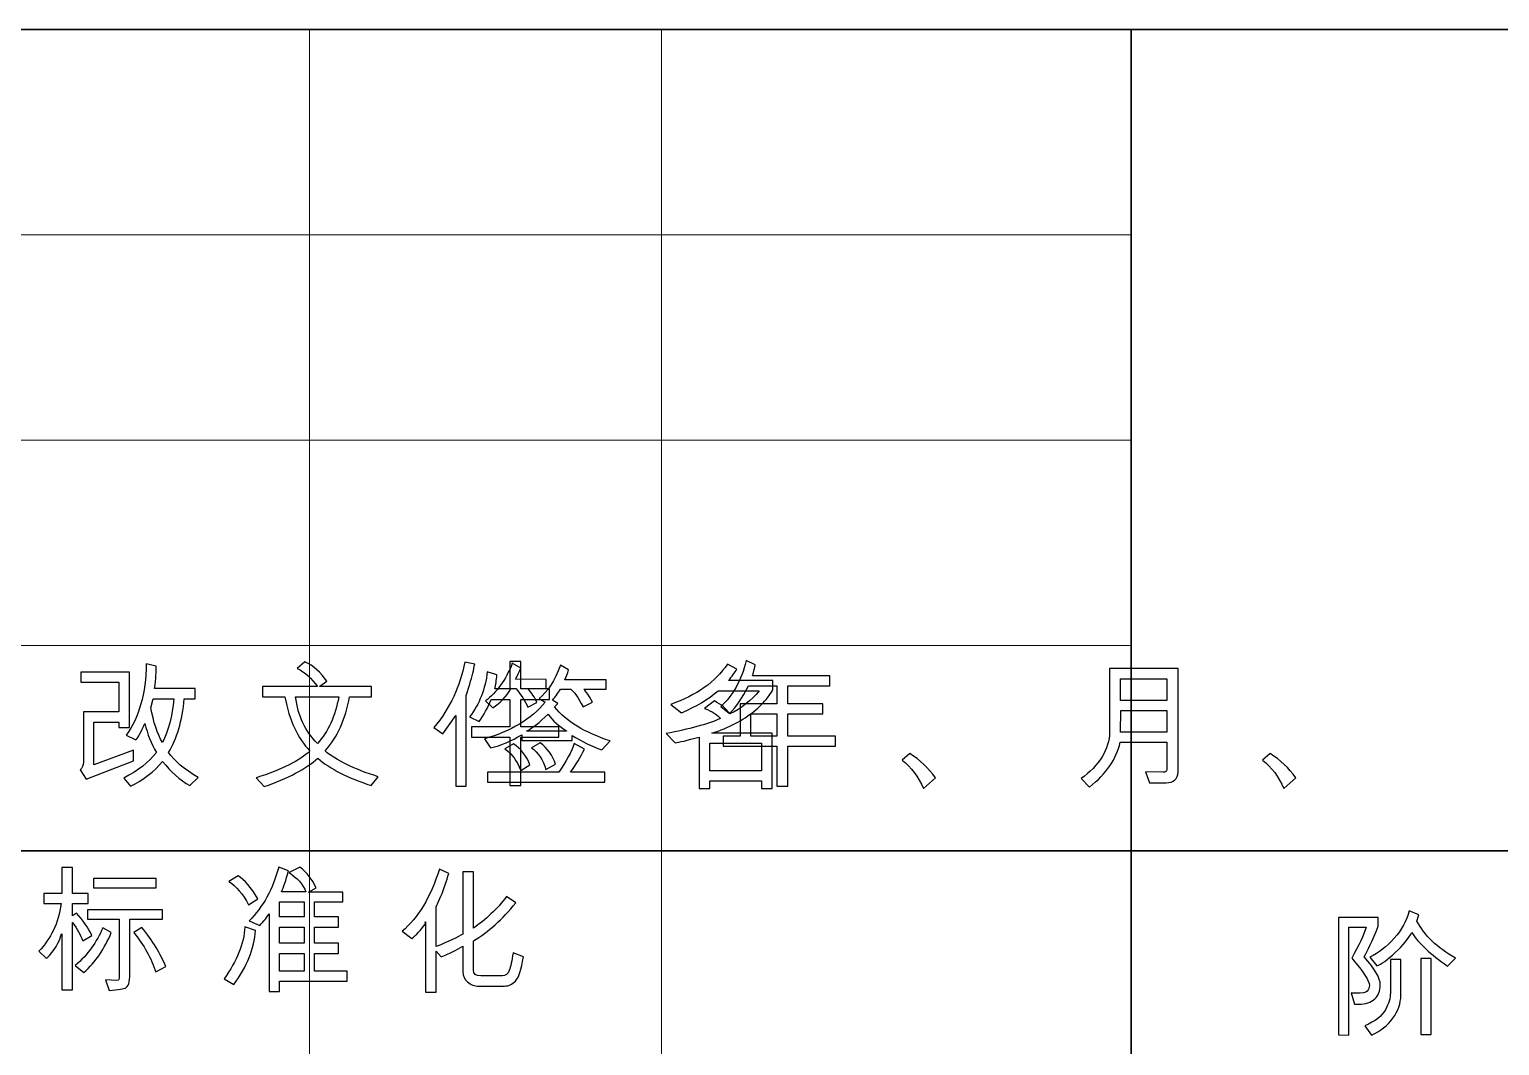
# Model space of a CAD drawing. Header units: millimetres. Extents: x -945 to 945, y -155 to 148.
# Drawn here: x -157.9 to -107.8, y -117.1 to -82.5 of the extents above; entities that cross this region are included whole.
import ezdxf

# ---------------------------------------------------------------- set-up
doc = ezdxf.new("R2010")
doc.units = ezdxf.units.MM
doc.header["$MEASUREMENT"] = 0
doc.layers.add('layer 1', color=7, linetype='Continuous')

msp = doc.modelspace()

# ---------------------------------------------------------------- linework, layer by layer
at = {"layer": 'layer 1', "lineweight": 35}
for points in [[(-20.396, -82.5), (-20.396, -82.5), (-200.396, -82.5), (-200.396, -82.5)], [(-120.396, -82.5), (-120.396, -82.5), (-120.396, -138.5), (-120.396, -138.5)], [(-70.396, -110.5), (-70.396, -110.5), (-200.396, -110.5), (-200.396, -110.5)]]:
    msp.add_open_spline(points, degree=3, dxfattribs=at)
at = {"layer": 'layer 1', "lineweight": 18}
for points in [[(-148.396, -82.5), (-148.396, -82.5), (-148.396, -138.5), (-148.396, -138.5)], [(-136.396, -82.5), (-136.396, -82.5), (-136.396, -138.5), (-136.396, -138.5)], [(-120.396, -89.5), (-120.396, -89.5), (-200.396, -89.5), (-200.396, -89.5)], [(-120.396, -96.5), (-120.396, -96.5), (-200.396, -96.5), (-200.396, -96.5)], [(-120.396, -103.5), (-120.396, -103.5), (-200.396, -103.5), (-200.396, -103.5)]]:
    msp.add_open_spline(points, degree=3, dxfattribs=at)
at = {"layer": 'layer 1', "color": 3}
for points, knots in [([(-152.1839, -108.0015), (-152.1839, -108.0015), (-152.4669, -108.279), (-152.4669, -108.279), (-152.8126, -108.0846), (-153.1238, -107.8102), (-153.399, -107.4567), (-153.6898, -107.7985), (-154.0536, -108.0783), (-154.4902, -108.2978), (-154.4902, -108.2978), (-154.7246, -108.0195), (-154.7246, -108.0195), (-154.2315, -107.7718), (-153.8599, -107.4802), (-153.6106, -107.1447), (-153.7878, -106.8476), (-153.9179, -106.5215), (-154.001, -106.1664), (-154.001, -106.1664), (-154.0104, -106.1664), (-154.0104, -106.1664), (-154.128, -106.4399), (-154.2284, -106.6257), (-154.3107, -106.7222), (-154.3107, -106.7222), (-154.6415, -106.5615), (-154.6415, -106.5615), (-154.1978, -105.9484), (-153.9689, -105.1371), (-153.9548, -104.1266), (-153.9548, -104.1266), (-153.6153, -104.205), (-153.6153, -104.205), (-153.6106, -104.3688), (-153.6295, -104.6244), (-153.6726, -104.9717), (-153.6726, -104.9717), (-152.2897, -104.9717), (-152.2897, -104.9717), (-152.2897, -104.9717), (-152.2897, -105.3166), (-152.2897, -105.3166), (-152.2897, -105.3166), (-152.6598, -105.3166), (-152.6598, -105.3166), (-152.735, -106.0746), (-152.9122, -106.6853), (-153.1928, -107.1494), (-153.0015, -107.4355), (-152.6652, -107.7193), (-152.1839, -108.0015)], [0, 0, 0, 0, 0.0588235, 0.0588235, 0.0588235, 0.1176471, 0.1176471, 0.1176471, 0.1764706, 0.1764706, 0.1764706, 0.2352941, 0.2352941, 0.2352941, 0.2941176, 0.2941176, 0.2941176, 0.3529412, 0.3529412, 0.3529412, 0.4117647, 0.4117647, 0.4117647, 0.4705882, 0.4705882, 0.4705882, 0.5294118, 0.5294118, 0.5294118, 0.5882353, 0.5882353, 0.5882353, 0.6470588, 0.6470588, 0.6470588, 0.7058824, 0.7058824, 0.7058824, 0.7647059, 0.7647059, 0.7647059, 0.8235294, 0.8235294, 0.8235294, 0.8823529, 0.8823529, 0.8823529, 0.9411765, 0.9411765, 0.9411765, 1, 1, 1, 1]), ([(-146.05, -107.9733), (-146.05, -107.9733), (-146.2938, -108.2743), (-146.2938, -108.2743), (-147.0793, -108.0235), (-147.686, -107.7122), (-148.1148, -107.3422), (-148.5099, -107.7083), (-149.119, -108.0313), (-149.9429, -108.3112), (-149.9429, -108.3112), (-150.2118, -108.0148), (-150.2118, -108.0148), (-149.3299, -107.7303), (-148.7184, -107.4245), (-148.3766, -107.0984), (-148.7945, -106.6665), (-149.0806, -106.0503), (-149.2335, -105.25), (-149.2335, -105.25), (-150.0001, -105.25), (-150.0001, -105.25), (-150.0001, -105.25), (-150.0001, -104.9027), (-150.0001, -104.9027), (-150.0001, -104.9027), (-148.1242, -104.9027), (-148.1242, -104.9027), (-148.3171, -104.6213), (-148.5475, -104.4135), (-148.8156, -104.2803), (-148.8156, -104.2803), (-148.5467, -104.0553), (-148.5467, -104.0553), (-148.2559, -104.1979), (-148.0058, -104.419), (-147.7981, -104.7193), (-147.7981, -104.7193), (-148.0388, -104.8917), (-148.0388, -104.8917), (-148.0388, -104.8917), (-148.0388, -104.9027), (-148.0388, -104.9027), (-148.0388, -104.9027), (-146.2797, -104.9027), (-146.2797, -104.9027), (-146.2797, -104.9027), (-146.2797, -105.25), (-146.2797, -105.25), (-146.2797, -105.25), (-147.0283, -105.25), (-147.0283, -105.25), (-147.1663, -106.0151), (-147.4438, -106.6304), (-147.86, -107.0937), (-147.4806, -107.4245), (-146.877, -107.7177), (-146.05, -107.9733)], [0, 0, 0, 0, 0.0526316, 0.0526316, 0.0526316, 0.1052632, 0.1052632, 0.1052632, 0.1578947, 0.1578947, 0.1578947, 0.2105263, 0.2105263, 0.2105263, 0.2631579, 0.2631579, 0.2631579, 0.3157895, 0.3157895, 0.3157895, 0.3684211, 0.3684211, 0.3684211, 0.4210526, 0.4210526, 0.4210526, 0.4736842, 0.4736842, 0.4736842, 0.5263158, 0.5263158, 0.5263158, 0.5789474, 0.5789474, 0.5789474, 0.6315789, 0.6315789, 0.6315789, 0.6842105, 0.6842105, 0.6842105, 0.7368421, 0.7368421, 0.7368421, 0.7894737, 0.7894737, 0.7894737, 0.8421053, 0.8421053, 0.8421053, 0.8947368, 0.8947368, 0.8947368, 0.9473684, 0.9473684, 0.9473684, 1, 1, 1, 1]), ([(-142.764, -104.1407), (-142.7946, -104.3195), (-142.8502, -104.5452), (-142.9318, -104.818), (-142.9318, -104.818), (-143.0556, -105.2084), (-143.0556, -105.2084), (-143.0556, -105.2084), (-143.0556, -108.3018), (-143.0556, -108.3018), (-143.0556, -108.3018), (-143.4115, -108.3018), (-143.4115, -108.3018), (-143.4115, -108.3018), (-143.4115, -105.8857), (-143.4115, -105.8857), (-143.4115, -105.8857), (-143.8458, -106.5152), (-143.8458, -106.5152), (-143.8458, -106.5152), (-144.1507, -106.2996), (-144.1507, -106.2996), (-143.6059, -105.6349), (-143.2563, -104.8917), (-143.1019, -104.0694), (-143.1019, -104.0694), (-142.764, -104.1407), (-142.764, -104.1407)], [0, 0, 0, 0, 0.1111111, 0.1111111, 0.1111111, 0.2222222, 0.2222222, 0.2222222, 0.3333333, 0.3333333, 0.3333333, 0.4444444, 0.4444444, 0.4444444, 0.5555556, 0.5555556, 0.5555556, 0.6666667, 0.6666667, 0.6666667, 0.7777778, 0.7777778, 0.7777778, 0.8888889, 0.8888889, 0.8888889, 1, 1, 1, 1]), ([(-139.8933, -106.632), (-139.8933, -106.632), (-141.193, -106.632), (-141.193, -106.632), (-141.193, -106.632), (-141.193, -108.2743), (-141.193, -108.2743), (-141.193, -108.2743), (-141.563, -108.2743), (-141.563, -108.2743), (-141.563, -108.2743), (-141.563, -106.632), (-141.563, -106.632), (-141.563, -106.632), (-142.8761, -106.632), (-142.8761, -106.632), (-142.8761, -106.632), (-142.8761, -106.2761), (-142.8761, -106.2761), (-142.8761, -106.2761), (-141.563, -106.2761), (-141.563, -106.2761), (-141.563, -106.2761), (-141.563, -105.3393), (-141.563, -105.3393), (-141.563, -105.3393), (-142.1988, -105.3393), (-142.1988, -105.3393), (-142.3226, -105.6255), (-142.4591, -105.8787), (-142.608, -106.0974), (-142.608, -106.0974), (-142.9365, -105.932), (-142.9365, -105.932), (-142.6009, -105.4922), (-142.4003, -104.9811), (-142.3344, -104.3978), (-142.3344, -104.3978), (-142.0106, -104.5013), (-142.0106, -104.5013), (-142.0201, -104.6848), (-142.0436, -104.8447), (-142.082, -104.9811), (-142.082, -104.9811), (-141.563, -104.9811), (-141.563, -104.9811), (-141.563, -104.9811), (-141.563, -104.0506), (-141.563, -104.0506), (-141.563, -104.0506), (-141.193, -104.0506), (-141.193, -104.0506), (-141.193, -104.0506), (-141.193, -104.9811), (-141.193, -104.9811), (-141.193, -104.9811), (-140.2147, -104.9811), (-140.2147, -104.9811), (-140.2147, -104.9811), (-140.2147, -105.3393), (-140.2147, -105.3393), (-140.2147, -105.3393), (-141.193, -105.3393), (-141.193, -105.3393), (-141.193, -105.3393), (-141.193, -106.2761), (-141.193, -106.2761), (-141.193, -106.2761), (-139.8933, -106.2761), (-139.8933, -106.2761), (-139.8933, -106.2761), (-139.8933, -106.632), (-139.8933, -106.632)], [0, 0, 0, 0, 0.0416667, 0.0416667, 0.0416667, 0.0833333, 0.0833333, 0.0833333, 0.125, 0.125, 0.125, 0.1666667, 0.1666667, 0.1666667, 0.2083333, 0.2083333, 0.2083333, 0.25, 0.25, 0.25, 0.2916667, 0.2916667, 0.2916667, 0.3333333, 0.3333333, 0.3333333, 0.375, 0.375, 0.375, 0.4166667, 0.4166667, 0.4166667, 0.4583333, 0.4583333, 0.4583333, 0.5, 0.5, 0.5, 0.5416667, 0.5416667, 0.5416667, 0.5833333, 0.5833333, 0.5833333, 0.625, 0.625, 0.625, 0.6666667, 0.6666667, 0.6666667, 0.7083333, 0.7083333, 0.7083333, 0.75, 0.75, 0.75, 0.7916667, 0.7916667, 0.7916667, 0.8333333, 0.8333333, 0.8333333, 0.875, 0.875, 0.875, 0.9166667, 0.9166667, 0.9166667, 0.9583333, 0.9583333, 0.9583333, 1, 1, 1, 1]), ([(-138.1432, -106.7559), (-138.1432, -106.7559), (-138.4301, -107.0616), (-138.4301, -107.0616), (-138.7883, -106.9315), (-139.127, -106.7669), (-139.4452, -106.5678), (-139.4452, -106.5678), (-139.4405, -106.7402), (-139.4405, -106.7402), (-139.4405, -106.7402), (-141.1628, -106.7402), (-141.1628, -106.7402), (-141.1628, -106.7402), (-141.1628, -106.5427), (-141.1628, -106.5427), (-141.5077, -106.7551), (-141.8621, -106.9064), (-142.2266, -106.995), (-142.2266, -106.995), (-142.4288, -106.6799), (-142.4288, -106.6799), (-141.5281, -106.429), (-140.8383, -106.0135), (-140.3593, -105.4334), (-140.3593, -105.4334), (-140.5662, -105.3064), (-140.5662, -105.3064), (-140.2762, -105.0783), (-140.0347, -104.702), (-139.8403, -104.1768), (-139.8403, -104.1768), (-139.5691, -104.3328), (-139.5691, -104.3328), (-139.6012, -104.4528), (-139.642, -104.5664), (-139.6906, -104.6754), (-139.6906, -104.6754), (-138.2788, -104.6754), (-138.2788, -104.6754), (-138.2788, -104.6754), (-138.2788, -104.9921), (-138.2788, -104.9921), (-138.2788, -104.9921), (-139.0454, -104.9921), (-139.0454, -104.9921), (-138.9702, -105.0674), (-138.8706, -105.2155), (-138.7444, -105.4381), (-138.7444, -105.4381), (-139.0705, -105.5894), (-139.0705, -105.5894), (-139.2422, -105.268), (-139.3833, -105.0689), (-139.4931, -104.9921), (-139.4931, -104.9921), (-139.8403, -104.9921), (-139.8403, -104.9921), (-139.9242, -105.1316), (-140.0151, -105.2563), (-140.1131, -105.3668), (-140.1131, -105.3668), (-139.9344, -105.4766), (-139.9344, -105.4766), (-139.9344, -105.4766), (-140.0489, -105.5941), (-140.0489, -105.5941), (-139.6451, -106.0872), (-139.0094, -106.4745), (-138.1432, -106.7559)], [0, 0, 0, 0, 0.0434783, 0.0434783, 0.0434783, 0.0869565, 0.0869565, 0.0869565, 0.1304348, 0.1304348, 0.1304348, 0.173913, 0.173913, 0.173913, 0.2173913, 0.2173913, 0.2173913, 0.2608696, 0.2608696, 0.2608696, 0.3043478, 0.3043478, 0.3043478, 0.3478261, 0.3478261, 0.3478261, 0.3913043, 0.3913043, 0.3913043, 0.4347826, 0.4347826, 0.4347826, 0.4782609, 0.4782609, 0.4782609, 0.5217391, 0.5217391, 0.5217391, 0.5652174, 0.5652174, 0.5652174, 0.6086957, 0.6086957, 0.6086957, 0.6521739, 0.6521739, 0.6521739, 0.6956522, 0.6956522, 0.6956522, 0.7391304, 0.7391304, 0.7391304, 0.7826087, 0.7826087, 0.7826087, 0.826087, 0.826087, 0.826087, 0.8695652, 0.8695652, 0.8695652, 0.9130435, 0.9130435, 0.9130435, 0.9565217, 0.9565217, 0.9565217, 1, 1, 1, 1]), ([(-140.3248, -104.967), (-140.3248, -104.967), (-140.9519, -104.9764), (-140.9519, -104.9764), (-140.8265, -105.1167), (-140.723, -105.2727), (-140.6415, -105.4421), (-140.6415, -105.4421), (-140.9566, -105.6075), (-140.9566, -105.6075), (-141.0452, -105.3872), (-141.1816, -105.1755), (-141.365, -104.9717), (-141.365, -104.9717), (-141.5305, -104.9717), (-141.5305, -104.9717), (-141.6896, -105.2469), (-141.895, -105.4656), (-142.1458, -105.6263), (-142.1458, -105.6263), (-142.4006, -105.3919), (-142.4006, -105.3919), (-142.0133, -105.1089), (-141.7076, -104.6809), (-141.4826, -104.1078), (-141.4826, -104.1078), (-141.191, -104.2709), (-141.191, -104.2709), (-141.249, -104.412), (-141.3086, -104.539), (-141.3698, -104.6527), (-141.3698, -104.6527), (-140.3248, -104.6613), (-140.3248, -104.6613), (-140.3248, -104.6613), (-140.3248, -104.967), (-140.3248, -104.967)], [0, 0, 0, 0, 0.0833333, 0.0833333, 0.0833333, 0.1666667, 0.1666667, 0.1666667, 0.25, 0.25, 0.25, 0.3333333, 0.3333333, 0.3333333, 0.4166667, 0.4166667, 0.4166667, 0.5, 0.5, 0.5, 0.5833333, 0.5833333, 0.5833333, 0.6666667, 0.6666667, 0.6666667, 0.75, 0.75, 0.75, 0.8333333, 0.8333333, 0.8333333, 0.9166667, 0.9166667, 0.9166667, 1, 1, 1, 1]), ([(-132.6034, -105.0062), (-132.6034, -105.0321), (-132.6646, -105.1246), (-132.7861, -105.2829), (-132.9084, -105.4413), (-133.0628, -105.5965), (-133.2501, -105.7478), (-133.4375, -105.8991), (-133.6507, -106.0378), (-133.8898, -106.1633), (-134.1289, -106.2887), (-134.3931, -106.3984), (-134.6824, -106.4917), (-134.6824, -106.4917), (-132.6309, -106.4917), (-132.6309, -106.4917), (-132.6309, -106.4917), (-132.6309, -108.3818), (-132.6309, -108.3818), (-132.6309, -108.3818), (-132.9899, -108.3818), (-132.9899, -108.3818), (-132.9899, -108.3818), (-132.9899, -108.1199), (-132.9899, -108.1199), (-132.9899, -108.1199), (-134.7537, -108.1199), (-134.7537, -108.1199), (-134.7537, -108.1199), (-134.7537, -108.3818), (-134.7537, -108.3818), (-134.7537, -108.3818), (-135.1119, -108.3818), (-135.1119, -108.3818), (-135.1119, -108.3818), (-135.1119, -106.6226), (-135.1119, -106.6226), (-135.5282, -106.7363), (-135.8018, -106.8022), (-135.9335, -106.8202), (-135.9335, -106.8202), (-136.2392, -106.5011), (-136.2392, -106.5011), (-135.4631, -106.3569), (-134.847, -106.1884), (-134.3907, -105.9932), (-134.4934, -105.8591), (-134.6722, -105.7439), (-134.9277, -105.649), (-134.9277, -105.649), (-134.5946, -105.3919), (-134.5946, -105.3919), (-134.3625, -105.5158), (-134.1877, -105.6631), (-134.0709, -105.8325), (-133.675, -105.6459), (-133.3395, -105.3825), (-133.0651, -105.043), (-133.0651, -105.043), (-134.466, -105.043), (-134.466, -105.043), (-134.8109, -105.3409), (-135.2264, -105.591), (-135.7132, -105.7917), (-135.7132, -105.7917), (-136.0856, -105.5087), (-136.0856, -105.5087), (-135.2037, -105.203), (-134.5585, -104.7452), (-134.1516, -104.1353), (-134.1516, -104.1353), (-133.8279, -104.3054), (-133.8279, -104.3054), (-133.8953, -104.4222), (-133.9925, -104.5539), (-134.1195, -104.7005), (-134.1195, -104.7005), (-132.6034, -104.7005), (-132.6034, -104.7005), (-132.6034, -104.7005), (-132.6034, -105.0062), (-132.6034, -105.0062)], [0, 0, 0, 0, 0.037037, 0.037037, 0.037037, 0.0740741, 0.0740741, 0.0740741, 0.1111111, 0.1111111, 0.1111111, 0.1481481, 0.1481481, 0.1481481, 0.1851852, 0.1851852, 0.1851852, 0.2222222, 0.2222222, 0.2222222, 0.2592593, 0.2592593, 0.2592593, 0.2962963, 0.2962963, 0.2962963, 0.3333333, 0.3333333, 0.3333333, 0.3703704, 0.3703704, 0.3703704, 0.4074074, 0.4074074, 0.4074074, 0.4444444, 0.4444444, 0.4444444, 0.4814815, 0.4814815, 0.4814815, 0.5185185, 0.5185185, 0.5185185, 0.5555556, 0.5555556, 0.5555556, 0.5925926, 0.5925926, 0.5925926, 0.6296296, 0.6296296, 0.6296296, 0.6666667, 0.6666667, 0.6666667, 0.7037037, 0.7037037, 0.7037037, 0.7407407, 0.7407407, 0.7407407, 0.7777778, 0.7777778, 0.7777778, 0.8148148, 0.8148148, 0.8148148, 0.8518519, 0.8518519, 0.8518519, 0.8888889, 0.8888889, 0.8888889, 0.9259259, 0.9259259, 0.9259259, 0.962963, 0.962963, 0.962963, 1, 1, 1, 1]), ([(-130.4723, -106.9377), (-130.4723, -106.9377), (-132.0958, -106.9377), (-132.0958, -106.9377), (-132.0958, -106.9377), (-132.0958, -108.2924), (-132.0958, -108.2924), (-132.0958, -108.2924), (-132.4658, -108.2924), (-132.4658, -108.2924), (-132.4658, -108.2924), (-132.4658, -106.9377), (-132.4658, -106.9377), (-132.4658, -106.9377), (-134.3009, -106.9377), (-134.3009, -106.9377), (-134.3009, -106.9377), (-134.3009, -106.5952), (-134.3009, -106.5952), (-134.3009, -106.5952), (-133.713, -106.5952), (-133.713, -106.5952), (-133.713, -106.5952), (-133.713, -105.4859), (-133.713, -105.4859), (-133.713, -105.4859), (-132.4658, -105.4859), (-132.4658, -105.4859), (-132.4658, -105.4859), (-132.4658, -104.8729), (-132.4658, -104.8729), (-132.4658, -104.8729), (-133.4347, -104.8729), (-133.4347, -104.8729), (-133.637, -105.2923), (-133.8541, -105.6074), (-134.0846, -105.8191), (-134.0846, -105.8191), (-134.3809, -105.58), (-134.3809, -105.58), (-133.974, -105.2186), (-133.684, -104.6981), (-133.5108, -104.0184), (-133.5108, -104.0184), (-133.2097, -104.1635), (-133.2097, -104.1635), (-133.2207, -104.2552), (-133.2505, -104.3775), (-133.2991, -104.5303), (-133.2991, -104.5303), (-130.6651, -104.5303), (-130.6651, -104.5303), (-130.6651, -104.5303), (-130.6651, -104.8729), (-130.6651, -104.8729), (-130.6651, -104.8729), (-132.0958, -104.8729), (-132.0958, -104.8729), (-132.0958, -104.8729), (-132.0958, -105.4859), (-132.0958, -105.4859), (-132.0958, -105.4859), (-130.8948, -105.4859), (-130.8948, -105.4859), (-130.8948, -105.4859), (-130.8948, -105.8285), (-130.8948, -105.8285), (-130.8948, -105.8285), (-132.0958, -105.8285), (-132.0958, -105.8285), (-132.0958, -105.8285), (-132.0958, -106.5952), (-132.0958, -106.5952), (-132.0958, -106.5952), (-130.4723, -106.5952), (-130.4723, -106.5952), (-130.4723, -106.5952), (-130.4723, -106.9377), (-130.4723, -106.9377)], [0, 0, 0, 0, 0.0384615, 0.0384615, 0.0384615, 0.0769231, 0.0769231, 0.0769231, 0.1153846, 0.1153846, 0.1153846, 0.1538462, 0.1538462, 0.1538462, 0.1923077, 0.1923077, 0.1923077, 0.2307692, 0.2307692, 0.2307692, 0.2692308, 0.2692308, 0.2692308, 0.3076923, 0.3076923, 0.3076923, 0.3461538, 0.3461538, 0.3461538, 0.3846154, 0.3846154, 0.3846154, 0.4230769, 0.4230769, 0.4230769, 0.4615385, 0.4615385, 0.4615385, 0.5, 0.5, 0.5, 0.5384615, 0.5384615, 0.5384615, 0.5769231, 0.5769231, 0.5769231, 0.6153846, 0.6153846, 0.6153846, 0.6538462, 0.6538462, 0.6538462, 0.6923077, 0.6923077, 0.6923077, 0.7307692, 0.7307692, 0.7307692, 0.7692308, 0.7692308, 0.7692308, 0.8076923, 0.8076923, 0.8076923, 0.8461538, 0.8461538, 0.8461538, 0.8846154, 0.8846154, 0.8846154, 0.9230769, 0.9230769, 0.9230769, 0.9615385, 0.9615385, 0.9615385, 1, 1, 1, 1]), ([(-154.3914, -107.4363), (-154.3914, -107.4363), (-156.0039, -108.0634), (-156.0039, -108.0634), (-156.0039, -108.0634), (-156.2078, -107.7436), (-156.2078, -107.7436), (-156.1349, -107.6793), (-156.098, -107.5915), (-156.098, -107.4802), (-156.098, -107.4802), (-156.098, -105.7666), (-156.098, -105.7666), (-156.098, -105.7666), (-154.8853, -105.7666), (-154.8853, -105.7666), (-154.8853, -105.7666), (-154.8853, -104.7561), (-154.8853, -104.7561), (-154.8853, -104.7561), (-156.1874, -104.7561), (-156.1874, -104.7561), (-156.1874, -104.7561), (-156.1874, -104.4135), (-156.1874, -104.4135), (-156.1874, -104.4135), (-154.527, -104.4135), (-154.527, -104.4135), (-154.527, -104.4135), (-154.527, -106.2996), (-154.527, -106.2996), (-154.527, -106.2996), (-154.89, -106.2996), (-154.89, -106.2996), (-154.89, -106.2996), (-154.8947, -106.1107), (-154.8947, -106.1107), (-154.8947, -106.1107), (-155.7421, -106.1107), (-155.7421, -106.1107), (-155.7421, -106.1107), (-155.7421, -107.5649), (-155.7421, -107.5649), (-155.7421, -107.5649), (-154.3914, -107.071), (-154.3914, -107.071), (-154.3914, -107.071), (-154.3914, -107.4363), (-154.3914, -107.4363)], [0, 0, 0, 0, 0.0625, 0.0625, 0.0625, 0.125, 0.125, 0.125, 0.1875, 0.1875, 0.1875, 0.25, 0.25, 0.25, 0.3125, 0.3125, 0.3125, 0.375, 0.375, 0.375, 0.4375, 0.4375, 0.4375, 0.5, 0.5, 0.5, 0.5625, 0.5625, 0.5625, 0.625, 0.625, 0.625, 0.6875, 0.6875, 0.6875, 0.75, 0.75, 0.75, 0.8125, 0.8125, 0.8125, 0.875, 0.875, 0.875, 0.9375, 0.9375, 0.9375, 1, 1, 1, 1]), ([(-118.7963, -107.822), (-118.7963, -107.9318), (-118.8323, -108.0196), (-118.9044, -108.0838), (-118.9766, -108.1481), (-119.0738, -108.1803), (-119.1961, -108.1803), (-119.1961, -108.1803), (-119.766, -108.1803), (-119.766, -108.1803), (-119.766, -108.1803), (-119.9079, -107.8032), (-119.9079, -107.8032), (-119.9079, -107.8032), (-119.2995, -107.822), (-119.2995, -107.822), (-119.2211, -107.8259), (-119.1827, -107.793), (-119.1827, -107.7232), (-119.1827, -107.7232), (-119.1827, -106.8021), (-119.1827, -106.8021), (-119.1827, -106.8021), (-120.767, -106.8021), (-120.767, -106.8021), (-120.8862, -107.3564), (-121.235, -107.8659), (-121.812, -108.3315), (-121.812, -108.3315), (-122.0989, -108.0399), (-122.0989, -108.0399), (-121.7947, -107.8212), (-121.5564, -107.5735), (-121.3863, -107.2968), (-121.2154, -107.0208), (-121.13, -106.7433), (-121.13, -106.4643), (-121.13, -106.4643), (-121.13, -104.2897), (-121.13, -104.2897), (-121.13, -104.2897), (-118.7963, -104.2897), (-118.7963, -104.2897), (-118.7963, -104.2897), (-118.7963, -107.822), (-118.7963, -107.822)], [0, 0, 0, 0, 0.0666667, 0.0666667, 0.0666667, 0.1333333, 0.1333333, 0.1333333, 0.2, 0.2, 0.2, 0.2666667, 0.2666667, 0.2666667, 0.3333333, 0.3333333, 0.3333333, 0.4, 0.4, 0.4, 0.4666667, 0.4666667, 0.4666667, 0.5333333, 0.5333333, 0.5333333, 0.6, 0.6, 0.6, 0.6666667, 0.6666667, 0.6666667, 0.7333333, 0.7333333, 0.7333333, 0.8, 0.8, 0.8, 0.8666667, 0.8666667, 0.8666667, 0.9333333, 0.9333333, 0.9333333, 1, 1, 1, 1]), ([(-119.1827, -105.3715), (-119.1827, -105.3715), (-119.1827, -104.6338), (-119.1827, -104.6338), (-119.1827, -104.6338), (-120.7576, -104.6338), (-120.7576, -104.6338), (-120.7576, -104.6338), (-120.7576, -105.3715), (-120.7576, -105.3715), (-120.7576, -105.3715), (-119.1827, -105.3715), (-119.1827, -105.3715)], [0, 0, 0, 0, 0.25, 0.25, 0.25, 0.5, 0.5, 0.5, 0.75, 0.75, 0.75, 1, 1, 1, 1]), ([(-153.0133, -105.3166), (-153.0133, -105.3166), (-153.7227, -105.3166), (-153.7227, -105.3166), (-153.7227, -105.3166), (-153.7988, -105.6215), (-153.7988, -105.6215), (-153.7102, -106.1115), (-153.5801, -106.5066), (-153.4084, -106.8068), (-153.2061, -106.4164), (-153.0744, -105.9194), (-153.0133, -105.3166)], [0, 0, 0, 0, 0.25, 0.25, 0.25, 0.5, 0.5, 0.5, 0.75, 0.75, 0.75, 1, 1, 1, 1]), ([(-147.3936, -105.25), (-147.3936, -105.25), (-148.8658, -105.25), (-148.8658, -105.25), (-148.7851, -105.899), (-148.5373, -106.429), (-148.1242, -106.839), (-147.7613, -106.4439), (-147.5175, -105.9139), (-147.3936, -105.25)], [0, 0, 0, 0, 0.3333333, 0.3333333, 0.3333333, 0.6666667, 0.6666667, 0.6666667, 1, 1, 1, 1]), ([(-139.6334, -106.4251), (-139.6334, -106.4251), (-139.6334, -106.4118), (-139.6334, -106.4118), (-139.8968, -106.2526), (-140.1061, -106.0637), (-140.2605, -105.8466), (-140.556, -106.1296), (-140.7975, -106.3185), (-140.9841, -106.4118), (-140.9841, -106.4118), (-140.9841, -106.4251), (-140.9841, -106.4251), (-140.9841, -106.4251), (-139.6334, -106.4251), (-139.6334, -106.4251)], [0, 0, 0, 0, 0.2, 0.2, 0.2, 0.4, 0.4, 0.4, 0.6, 0.6, 0.6, 0.8, 0.8, 0.8, 1, 1, 1, 1]), ([(-132.4658, -106.5952), (-132.4658, -106.5952), (-132.4658, -105.8285), (-132.4658, -105.8285), (-132.4658, -105.8285), (-133.3548, -105.8285), (-133.3548, -105.8285), (-133.3548, -105.8285), (-133.3548, -106.5952), (-133.3548, -106.5952), (-133.3548, -106.5952), (-132.4658, -106.5952), (-132.4658, -106.5952)], [0, 0, 0, 0, 0.25, 0.25, 0.25, 0.5, 0.5, 0.5, 0.75, 0.75, 0.75, 1, 1, 1, 1]), ([(-119.1827, -106.4596), (-119.1827, -106.4596), (-119.1827, -105.7156), (-119.1827, -105.7156), (-119.1827, -105.7156), (-120.749, -105.7156), (-120.749, -105.7156), (-120.749, -105.7156), (-120.7576, -106.4596), (-120.7576, -106.4596), (-120.7576, -106.4596), (-119.1827, -106.4596), (-119.1827, -106.4596)], [0, 0, 0, 0, 0.25, 0.25, 0.25, 0.5, 0.5, 0.5, 0.75, 0.75, 0.75, 1, 1, 1, 1]), ([(-138.3313, -108.1615), (-138.3313, -108.1615), (-142.33, -108.1615), (-142.33, -108.1615), (-142.33, -108.1615), (-142.33, -107.8236), (-142.33, -107.8236), (-142.33, -107.8236), (-139.9023, -107.8236), (-139.9023, -107.8236), (-139.6436, -107.4536), (-139.4664, -107.1251), (-139.3715, -106.839), (-139.3715, -106.839), (-139.0227, -107.0318), (-139.0227, -107.0318), (-139.1544, -107.3023), (-139.3143, -107.5665), (-139.5025, -107.8236), (-139.5025, -107.8236), (-138.3313, -107.8236), (-138.3313, -107.8236), (-138.3313, -107.8236), (-138.3313, -108.1615), (-138.3313, -108.1615)], [0, 0, 0, 0, 0.125, 0.125, 0.125, 0.25, 0.25, 0.25, 0.375, 0.375, 0.375, 0.5, 0.5, 0.5, 0.625, 0.625, 0.625, 0.75, 0.75, 0.75, 0.875, 0.875, 0.875, 1, 1, 1, 1]), ([(-140.8806, -107.5641), (-140.8806, -107.5641), (-141.1949, -107.7617), (-141.1949, -107.7617), (-141.318, -107.434), (-141.4983, -107.1894), (-141.7374, -107.0271), (-141.7374, -107.0271), (-141.4411, -106.8594), (-141.4411, -106.8594), (-141.2004, -107.006), (-141.0139, -107.2412), (-140.8806, -107.5641)], [0, 0, 0, 0, 0.25, 0.25, 0.25, 0.5, 0.5, 0.5, 0.75, 0.75, 0.75, 1, 1, 1, 1]), ([(-140.0057, -107.5508), (-140.0057, -107.5508), (-140.3389, -107.7342), (-140.3389, -107.7342), (-140.4369, -107.3948), (-140.5999, -107.1447), (-140.8281, -106.9856), (-140.8281, -106.9856), (-140.5357, -106.8202), (-140.5357, -106.8202), (-140.2832, -107.0068), (-140.1069, -107.2506), (-140.0057, -107.5508)], [0, 0, 0, 0, 0.25, 0.25, 0.25, 0.5, 0.5, 0.5, 0.75, 0.75, 0.75, 1, 1, 1, 1]), ([(-132.9899, -107.7758), (-132.9899, -107.7758), (-132.9899, -106.8343), (-132.9899, -106.8343), (-132.9899, -106.8343), (-134.7537, -106.8343), (-134.7537, -106.8343), (-134.7537, -106.8343), (-134.7537, -107.7758), (-134.7537, -107.7758), (-134.7537, -107.7758), (-132.9899, -107.7758), (-132.9899, -107.7758)], [0, 0, 0, 0, 0.25, 0.25, 0.25, 0.5, 0.5, 0.5, 0.75, 0.75, 0.75, 1, 1, 1, 1]), ([(-127.064, -108.0148), (-127.064, -108.0148), (-127.4732, -108.3778), (-127.4732, -108.3778), (-127.6449, -107.9702), (-127.8871, -107.6488), (-128.2015, -107.4128), (-128.2015, -107.4128), (-127.9397, -107.1878), (-127.9397, -107.1878), (-127.5916, -107.4003), (-127.3, -107.6762), (-127.064, -108.0148)], [0, 0, 0, 0, 0.25, 0.25, 0.25, 0.5, 0.5, 0.5, 0.75, 0.75, 0.75, 1, 1, 1, 1]), ([(-114.782, -108.0148), (-114.782, -108.0148), (-115.1912, -108.3778), (-115.1912, -108.3778), (-115.3629, -107.9702), (-115.6051, -107.6488), (-115.9195, -107.4128), (-115.9195, -107.4128), (-115.6577, -107.1878), (-115.6577, -107.1878), (-115.3096, -107.4003), (-115.018, -107.6762), (-114.782, -108.0148)], [0, 0, 0, 0, 0.25, 0.25, 0.25, 0.5, 0.5, 0.5, 0.75, 0.75, 0.75, 1, 1, 1, 1]), ([(-155.8061, -113.3914), (-155.8061, -113.3914), (-156.1165, -113.5654), (-156.1165, -113.5654), (-156.1988, -113.3694), (-156.3148, -113.1641), (-156.463, -112.9477), (-156.463, -112.9477), (-156.4724, -112.9477), (-156.4724, -112.9477), (-156.4724, -112.9477), (-156.4724, -115.2446), (-156.4724, -115.2446), (-156.4724, -115.2446), (-156.8306, -115.2446), (-156.8306, -115.2446), (-156.8306, -115.2446), (-156.8306, -113.3295), (-156.8306, -113.3295), (-156.8306, -113.3295), (-156.84, -113.3295), (-156.84, -113.3295), (-156.9224, -113.6203), (-157.0933, -113.9009), (-157.3519, -114.1722), (-157.3519, -114.1722), (-157.6161, -113.9174), (-157.6161, -113.9174), (-157.2085, -113.5051), (-156.9545, -112.9665), (-156.8534, -112.3002), (-156.8534, -112.3002), (-157.4413, -112.3002), (-157.4413, -112.3002), (-157.4413, -112.3002), (-157.4413, -111.956), (-157.4413, -111.956), (-157.4413, -111.956), (-156.8306, -111.956), (-156.8306, -111.956), (-156.8306, -111.956), (-156.8306, -111.0671), (-156.8306, -111.0671), (-156.8306, -111.0671), (-156.4724, -111.0671), (-156.4724, -111.0671), (-156.4724, -111.0671), (-156.4724, -111.956), (-156.4724, -111.956), (-156.4724, -111.956), (-155.937, -111.956), (-155.937, -111.956), (-155.937, -111.956), (-155.937, -112.3002), (-155.937, -112.3002), (-155.937, -112.3002), (-156.4724, -112.3002), (-156.4724, -112.3002), (-156.4724, -112.3002), (-156.4724, -112.7141), (-156.4724, -112.7141), (-156.4724, -112.7141), (-156.3368, -112.6286), (-156.3368, -112.6286), (-156.1118, -112.8646), (-155.9346, -113.1186), (-155.8061, -113.3914)], [0, 0, 0, 0, 0.0454545, 0.0454545, 0.0454545, 0.0909091, 0.0909091, 0.0909091, 0.1363636, 0.1363636, 0.1363636, 0.1818182, 0.1818182, 0.1818182, 0.2272727, 0.2272727, 0.2272727, 0.2727273, 0.2727273, 0.2727273, 0.3181818, 0.3181818, 0.3181818, 0.3636364, 0.3636364, 0.3636364, 0.4090909, 0.4090909, 0.4090909, 0.4545455, 0.4545455, 0.4545455, 0.5, 0.5, 0.5, 0.5454545, 0.5454545, 0.5454545, 0.5909091, 0.5909091, 0.5909091, 0.6363636, 0.6363636, 0.6363636, 0.6818182, 0.6818182, 0.6818182, 0.7272727, 0.7272727, 0.7272727, 0.7727273, 0.7727273, 0.7727273, 0.8181818, 0.8181818, 0.8181818, 0.8636364, 0.8636364, 0.8636364, 0.9090909, 0.9090909, 0.9090909, 0.9545455, 0.9545455, 0.9545455, 1, 1, 1, 1]), ([(-147.1048, -114.9436), (-147.1048, -114.9436), (-149.4103, -114.9436), (-149.4103, -114.9436), (-149.4103, -114.9436), (-149.4103, -115.2908), (-149.4103, -115.2908), (-149.4103, -115.2908), (-149.7732, -115.2908), (-149.7732, -115.2908), (-149.7732, -115.2908), (-149.7732, -112.6475), (-149.7732, -112.6475), (-149.8485, -112.7745), (-149.952, -112.9077), (-150.0837, -113.0465), (-150.0837, -113.0465), (-150.4443, -112.8834), (-150.4443, -112.8834), (-149.9786, -112.417), (-149.6447, -111.8079), (-149.4424, -111.0577), (-149.4424, -111.0577), (-149.1093, -111.1839), (-149.1093, -111.1839), (-149.1955, -111.5116), (-149.2747, -111.7507), (-149.3484, -111.9004), (-149.3484, -111.9004), (-148.5127, -111.9004), (-148.5127, -111.9004), (-148.6225, -111.6401), (-148.8153, -111.4206), (-149.0912, -111.2419), (-149.0912, -111.2419), (-148.7236, -111.053), (-148.7236, -111.053), (-148.479, -111.2435), (-148.2932, -111.4794), (-148.1678, -111.7632), (-148.1678, -111.7632), (-148.432, -111.9051), (-148.432, -111.9051), (-148.432, -111.9051), (-147.2608, -111.9051), (-147.2608, -111.9051), (-147.2608, -111.9051), (-147.2608, -112.243), (-147.2608, -112.243), (-147.2608, -112.243), (-148.2211, -112.243), (-148.2211, -112.243), (-148.2211, -112.243), (-148.2211, -112.7549), (-148.2211, -112.7549), (-148.2211, -112.7549), (-147.4058, -112.7549), (-147.4058, -112.7549), (-147.4058, -112.7549), (-147.4058, -113.0998), (-147.4058, -113.0998), (-147.4058, -113.0998), (-148.2211, -113.0998), (-148.2211, -113.0998), (-148.2211, -113.0998), (-148.2211, -113.6532), (-148.2211, -113.6532), (-148.2211, -113.6532), (-147.4058, -113.6532), (-147.4058, -113.6532), (-147.4058, -113.6532), (-147.4058, -113.9974), (-147.4058, -113.9974), (-147.4058, -113.9974), (-148.2211, -113.9974), (-148.2211, -113.9974), (-148.2211, -113.9974), (-148.2211, -114.5994), (-148.2211, -114.5994), (-148.2211, -114.5994), (-147.1048, -114.5994), (-147.1048, -114.5994), (-147.1048, -114.5994), (-147.1048, -114.9436), (-147.1048, -114.9436)], [0, 0, 0, 0, 0.0357143, 0.0357143, 0.0357143, 0.0714286, 0.0714286, 0.0714286, 0.1071429, 0.1071429, 0.1071429, 0.1428571, 0.1428571, 0.1428571, 0.1785714, 0.1785714, 0.1785714, 0.2142857, 0.2142857, 0.2142857, 0.25, 0.25, 0.25, 0.2857143, 0.2857143, 0.2857143, 0.3214286, 0.3214286, 0.3214286, 0.3571429, 0.3571429, 0.3571429, 0.3928571, 0.3928571, 0.3928571, 0.4285714, 0.4285714, 0.4285714, 0.4642857, 0.4642857, 0.4642857, 0.5, 0.5, 0.5, 0.5357143, 0.5357143, 0.5357143, 0.5714286, 0.5714286, 0.5714286, 0.6071429, 0.6071429, 0.6071429, 0.6428571, 0.6428571, 0.6428571, 0.6785714, 0.6785714, 0.6785714, 0.7142857, 0.7142857, 0.7142857, 0.75, 0.75, 0.75, 0.7857143, 0.7857143, 0.7857143, 0.8214286, 0.8214286, 0.8214286, 0.8571429, 0.8571429, 0.8571429, 0.8928571, 0.8928571, 0.8928571, 0.9285714, 0.9285714, 0.9285714, 0.9642857, 0.9642857, 0.9642857, 1, 1, 1, 1]), ([(-141.1057, -114.1102), (-141.1762, -114.5524), (-141.2672, -114.8299), (-141.3785, -114.9428), (-141.489, -115.0549), (-141.6129, -115.1113), (-141.7493, -115.1113), (-141.7493, -115.1113), (-142.6288, -115.1113), (-142.6288, -115.1113), (-142.7739, -115.1113), (-142.9001, -115.0643), (-143.0067, -114.9702), (-143.1125, -114.8761), (-143.1658, -114.7617), (-143.1658, -114.6269), (-143.1658, -114.6269), (-143.1658, -113.7473), (-143.1658, -113.7473), (-143.3649, -113.8743), (-143.6111, -113.995), (-143.9035, -114.1102), (-143.9035, -114.1102), (-144.0775, -113.926), (-144.0775, -113.926), (-144.0775, -113.926), (-144.0775, -115.323), (-144.0775, -115.323), (-144.0775, -115.323), (-144.4358, -115.323), (-144.4358, -115.323), (-144.4358, -115.323), (-144.4358, -112.925), (-144.4358, -112.925), (-144.4358, -112.925), (-144.4499, -112.925), (-144.4499, -112.925), (-144.4499, -112.925), (-144.4452, -112.9916), (-144.4452, -112.9916), (-144.6027, -113.2056), (-144.7587, -113.3718), (-144.9116, -113.4902), (-144.9116, -113.4902), (-145.2354, -113.244), (-145.2354, -113.244), (-144.696, -112.7878), (-144.2719, -112.0815), (-143.9607, -111.1243), (-143.9607, -111.1243), (-143.6464, -111.274), (-143.6464, -111.274), (-143.7177, -111.5265), (-143.8086, -111.7852), (-143.9168, -112.0501), (-143.9168, -112.0501), (-144.0775, -112.4084), (-144.0775, -112.4084), (-144.0775, -112.4084), (-144.0775, -113.7677), (-144.0775, -113.7677), (-143.6448, -113.5921), (-143.3406, -113.4486), (-143.1658, -113.3381), (-143.1658, -113.3381), (-143.1658, -111.2137), (-143.1658, -111.2137), (-143.1658, -111.2137), (-142.8076, -111.2137), (-142.8076, -111.2137), (-142.8076, -111.2137), (-142.8076, -113.1405), (-142.8076, -113.1405), (-142.3866, -112.8513), (-142.0095, -112.4922), (-141.6756, -112.0634), (-141.6756, -112.0634), (-141.3636, -112.2751), (-141.3636, -112.2751), (-141.8167, -112.8356), (-142.298, -113.2675), (-142.8076, -113.5701), (-142.8076, -113.5701), (-142.8076, -114.5673), (-142.8076, -114.5673), (-142.8076, -114.6958), (-142.7221, -114.7601), (-142.5504, -114.7601), (-142.5504, -114.7601), (-141.8159, -114.7601), (-141.8159, -114.7601), (-141.7116, -114.7601), (-141.6356, -114.6982), (-141.587, -114.5751), (-141.5392, -114.452), (-141.4953, -114.2529), (-141.4577, -113.9793), (-141.4577, -113.9793), (-141.1057, -114.1102), (-141.1057, -114.1102)], [0, 0, 0, 0, 0.030303, 0.030303, 0.030303, 0.0606061, 0.0606061, 0.0606061, 0.0909091, 0.0909091, 0.0909091, 0.1212121, 0.1212121, 0.1212121, 0.1515152, 0.1515152, 0.1515152, 0.1818182, 0.1818182, 0.1818182, 0.2121212, 0.2121212, 0.2121212, 0.2424242, 0.2424242, 0.2424242, 0.2727273, 0.2727273, 0.2727273, 0.3030303, 0.3030303, 0.3030303, 0.3333333, 0.3333333, 0.3333333, 0.3636364, 0.3636364, 0.3636364, 0.3939394, 0.3939394, 0.3939394, 0.4242424, 0.4242424, 0.4242424, 0.4545455, 0.4545455, 0.4545455, 0.4848485, 0.4848485, 0.4848485, 0.5151515, 0.5151515, 0.5151515, 0.5454545, 0.5454545, 0.5454545, 0.5757576, 0.5757576, 0.5757576, 0.6060606, 0.6060606, 0.6060606, 0.6363636, 0.6363636, 0.6363636, 0.6666667, 0.6666667, 0.6666667, 0.6969697, 0.6969697, 0.6969697, 0.7272727, 0.7272727, 0.7272727, 0.7575758, 0.7575758, 0.7575758, 0.7878788, 0.7878788, 0.7878788, 0.8181818, 0.8181818, 0.8181818, 0.8484848, 0.8484848, 0.8484848, 0.8787879, 0.8787879, 0.8787879, 0.9090909, 0.9090909, 0.9090909, 0.9393939, 0.9393939, 0.9393939, 0.969697, 0.969697, 0.969697, 1, 1, 1, 1]), ([(-153.6221, -111.7632), (-153.6221, -111.7632), (-155.7535, -111.7632), (-155.7535, -111.7632), (-155.7535, -111.7632), (-155.7535, -111.4394), (-155.7535, -111.4394), (-155.7535, -111.4394), (-153.6221, -111.4394), (-153.6221, -111.4394), (-153.6221, -111.4394), (-153.6221, -111.7632), (-153.6221, -111.7632)], [0, 0, 0, 0, 0.25, 0.25, 0.25, 0.5, 0.5, 0.5, 0.75, 0.75, 0.75, 1, 1, 1, 1]), ([(-150.1542, -112.1348), (-150.1542, -112.1348), (-150.4694, -112.337), (-150.4694, -112.337), (-150.6653, -111.9725), (-150.8911, -111.7075), (-151.1467, -111.5421), (-151.1467, -111.5421), (-150.8206, -111.3493), (-150.8206, -111.3493), (-150.6089, -111.4857), (-150.3871, -111.7475), (-150.1542, -112.1348)], [0, 0, 0, 0, 0.25, 0.25, 0.25, 0.5, 0.5, 0.5, 0.75, 0.75, 0.75, 1, 1, 1, 1]), ([(-153.4065, -112.8309), (-153.4065, -112.8309), (-154.5157, -112.8309), (-154.5157, -112.8309), (-154.5157, -112.8309), (-154.5157, -114.6747), (-154.5157, -114.6747), (-154.5157, -114.8432), (-154.5291, -114.9624), (-154.5549, -115.0321), (-154.5808, -115.1019), (-154.6176, -115.1497), (-154.6647, -115.1772), (-154.7125, -115.2038), (-154.8967, -115.232), (-155.2181, -115.2626), (-155.2181, -115.2626), (-155.349, -114.9004), (-155.349, -114.9004), (-155.349, -114.9004), (-154.9539, -114.9185), (-154.9539, -114.9185), (-154.9006, -114.9185), (-154.874, -114.8714), (-154.874, -114.7781), (-154.874, -114.7781), (-154.874, -112.8309), (-154.874, -112.8309), (-154.874, -112.8309), (-155.9605, -112.8309), (-155.9605, -112.8309), (-155.9605, -112.8309), (-155.9605, -112.5071), (-155.9605, -112.5071), (-155.9605, -112.5071), (-153.4065, -112.5071), (-153.4065, -112.5071), (-153.4065, -112.5071), (-153.4065, -112.8309), (-153.4065, -112.8309)], [0, 0, 0, 0, 0.0769231, 0.0769231, 0.0769231, 0.1538462, 0.1538462, 0.1538462, 0.2307692, 0.2307692, 0.2307692, 0.3076923, 0.3076923, 0.3076923, 0.3846154, 0.3846154, 0.3846154, 0.4615385, 0.4615385, 0.4615385, 0.5384615, 0.5384615, 0.5384615, 0.6153846, 0.6153846, 0.6153846, 0.6923077, 0.6923077, 0.6923077, 0.7692308, 0.7692308, 0.7692308, 0.8461538, 0.8461538, 0.8461538, 0.9230769, 0.9230769, 0.9230769, 1, 1, 1, 1]), ([(-148.577, -112.7549), (-148.577, -112.7549), (-148.577, -112.243), (-148.577, -112.243), (-148.577, -112.243), (-149.4103, -112.243), (-149.4103, -112.243), (-149.4103, -112.243), (-149.4103, -112.7549), (-149.4103, -112.7549), (-149.4103, -112.7549), (-148.577, -112.7549), (-148.577, -112.7549)], [0, 0, 0, 0, 0.25, 0.25, 0.25, 0.5, 0.5, 0.5, 0.75, 0.75, 0.75, 1, 1, 1, 1]), ([(-109.3367, -114.1561), (-109.3367, -114.1561), (-109.6126, -114.4297), (-109.6126, -114.4297), (-110.1864, -114.0314), (-110.5933, -113.652), (-110.8316, -113.2906), (-110.9374, -113.4913), (-111.1248, -113.7163), (-111.3945, -113.9672), (-111.6641, -114.2172), (-111.8734, -114.3685), (-112.0216, -114.4203), (-112.0216, -114.4203), (-112.256, -114.1286), (-112.256, -114.1286), (-111.9573, -113.9821), (-111.6814, -113.7657), (-111.4282, -113.4811), (-111.1742, -113.1966), (-111.0056, -112.8854), (-110.9218, -112.5483), (-110.9218, -112.5483), (-110.5956, -112.68), (-110.5956, -112.68), (-110.5956, -112.68), (-110.6529, -112.8955), (-110.6529, -112.8955), (-110.402, -113.3871), (-109.963, -113.8072), (-109.3367, -114.1561)], [0, 0, 0, 0, 0.1, 0.1, 0.1, 0.2, 0.2, 0.2, 0.3, 0.3, 0.3, 0.4, 0.4, 0.4, 0.5, 0.5, 0.5, 0.6, 0.6, 0.6, 0.7, 0.7, 0.7, 0.8, 0.8, 0.8, 0.9, 0.9, 0.9, 1, 1, 1, 1]), ([(-155.1476, -113.2832), (-155.3757, -113.839), (-155.6869, -114.2937), (-156.082, -114.6472), (-156.082, -114.6472), (-156.3736, -114.4113), (-156.3736, -114.4113), (-155.948, -114.0373), (-155.6367, -113.6093), (-155.4392, -113.1272), (-155.4392, -113.1272), (-155.1476, -113.2832), (-155.1476, -113.2832)], [0, 0, 0, 0, 0.25, 0.25, 0.25, 0.5, 0.5, 0.5, 0.75, 0.75, 0.75, 1, 1, 1, 1]), ([(-153.2936, -114.4497), (-153.2936, -114.4497), (-153.6315, -114.6316), (-153.6315, -114.6316), (-153.7828, -114.1628), (-154.0344, -113.7152), (-154.3848, -113.2879), (-154.3848, -113.2879), (-154.1065, -113.1131), (-154.1065, -113.1131), (-153.7303, -113.574), (-153.459, -114.0201), (-153.2936, -114.4497)], [0, 0, 0, 0, 0.25, 0.25, 0.25, 0.5, 0.5, 0.5, 0.75, 0.75, 0.75, 1, 1, 1, 1]), ([(-150.2326, -113.2119), (-150.2804, -113.8335), (-150.525, -114.4481), (-150.9679, -115.0564), (-150.9679, -115.0564), (-151.305, -114.8589), (-151.305, -114.8589), (-150.8645, -114.2568), (-150.6277, -113.6689), (-150.5956, -113.0951), (-150.5956, -113.0951), (-150.2326, -113.2119), (-150.2326, -113.2119)], [0, 0, 0, 0, 0.25, 0.25, 0.25, 0.5, 0.5, 0.5, 0.75, 0.75, 0.75, 1, 1, 1, 1]), ([(-148.577, -113.6532), (-148.577, -113.6532), (-148.577, -113.0998), (-148.577, -113.0998), (-148.577, -113.0998), (-149.4103, -113.0998), (-149.4103, -113.0998), (-149.4103, -113.0998), (-149.4103, -113.6532), (-149.4103, -113.6532), (-149.4103, -113.6532), (-148.577, -113.6532), (-148.577, -113.6532)], [0, 0, 0, 0, 0.25, 0.25, 0.25, 0.5, 0.5, 0.5, 0.75, 0.75, 0.75, 1, 1, 1, 1]), ([(-112.4582, -114.1192), (-112.0874, -114.5175), (-111.9024, -114.8365), (-111.9024, -115.0772), (-111.9024, -115.2732), (-111.9659, -115.4315), (-112.0937, -115.5515), (-112.2215, -115.6714), (-112.4049, -115.7318), (-112.644, -115.7318), (-112.6856, -115.7318), (-112.7302, -115.7302), (-112.7796, -115.7271), (-112.7796, -115.7271), (-112.8917, -115.3461), (-112.8917, -115.3461), (-112.84, -115.3539), (-112.7875, -115.357), (-112.7334, -115.357), (-112.5241, -115.357), (-112.3947, -115.332), (-112.3469, -115.2802), (-112.2983, -115.2293), (-112.274, -115.1642), (-112.274, -115.0866), (-112.274, -114.9259), (-112.4755, -114.6186), (-112.8784, -114.1655), (-112.6315, -113.7234), (-112.4684, -113.3706), (-112.3892, -113.1088), (-112.3892, -113.1088), (-112.9772, -113.1088), (-112.9772, -113.1088), (-112.9772, -113.1088), (-112.9772, -116.7814), (-112.9772, -116.7814), (-112.9772, -116.7814), (-113.3331, -116.772), (-113.3331, -116.772), (-113.3331, -116.772), (-113.3331, -112.7693), (-113.3331, -112.7693), (-113.3331, -112.7693), (-111.9753, -112.7693), (-111.9753, -112.7693), (-111.9753, -112.7693), (-111.9753, -113.0657), (-111.9753, -113.0657), (-112.1745, -113.5658), (-112.3352, -113.9178), (-112.4582, -114.1192)], [0, 0, 0, 0, 0.0588235, 0.0588235, 0.0588235, 0.1176471, 0.1176471, 0.1176471, 0.1764706, 0.1764706, 0.1764706, 0.2352941, 0.2352941, 0.2352941, 0.2941176, 0.2941176, 0.2941176, 0.3529412, 0.3529412, 0.3529412, 0.4117647, 0.4117647, 0.4117647, 0.4705882, 0.4705882, 0.4705882, 0.5294118, 0.5294118, 0.5294118, 0.5882353, 0.5882353, 0.5882353, 0.6470588, 0.6470588, 0.6470588, 0.7058824, 0.7058824, 0.7058824, 0.7647059, 0.7647059, 0.7647059, 0.8235294, 0.8235294, 0.8235294, 0.8823529, 0.8823529, 0.8823529, 0.9411765, 0.9411765, 0.9411765, 1, 1, 1, 1]), ([(-148.577, -114.5994), (-148.577, -114.5994), (-148.577, -113.9974), (-148.577, -113.9974), (-148.577, -113.9974), (-149.4103, -113.9974), (-149.4103, -113.9974), (-149.4103, -113.9974), (-149.4103, -114.5994), (-149.4103, -114.5994), (-149.4103, -114.5994), (-148.577, -114.5994), (-148.577, -114.5994)], [0, 0, 0, 0, 0.25, 0.25, 0.25, 0.5, 0.5, 0.5, 0.75, 0.75, 0.75, 1, 1, 1, 1]), ([(-111.204, -115.4307), (-111.204, -115.6988), (-111.2949, -115.9575), (-111.4775, -116.2068), (-111.6594, -116.4569), (-111.9009, -116.6482), (-112.2003, -116.7814), (-112.2003, -116.7814), (-112.43, -116.4624), (-112.43, -116.4624), (-112.0765, -116.3119), (-111.8429, -116.1316), (-111.73, -115.9215), (-111.6163, -115.7106), (-111.5599, -115.5201), (-111.5599, -115.3508), (-111.5599, -115.3508), (-111.5599, -114.2094), (-111.5599, -114.2094), (-111.5599, -114.2094), (-111.204, -114.2094), (-111.204, -114.2094), (-111.204, -114.2094), (-111.204, -115.4307), (-111.204, -115.4307)], [0, 0, 0, 0, 0.125, 0.125, 0.125, 0.25, 0.25, 0.25, 0.375, 0.375, 0.375, 0.5, 0.5, 0.5, 0.625, 0.625, 0.625, 0.75, 0.75, 0.75, 0.875, 0.875, 0.875, 1, 1, 1, 1]), ([(-110.1684, -116.7673), (-110.1684, -116.7673), (-110.5267, -116.7673), (-110.5267, -116.7673), (-110.5267, -116.7673), (-110.5267, -114.1702), (-110.5267, -114.1702), (-110.5267, -114.1702), (-110.1684, -114.1702), (-110.1684, -114.1702), (-110.1684, -114.1702), (-110.1684, -116.7673), (-110.1684, -116.7673)], [0, 0, 0, 0, 0.25, 0.25, 0.25, 0.5, 0.5, 0.5, 0.75, 0.75, 0.75, 1, 1, 1, 1])]:
    msp.add_open_spline(points, degree=3, knots=knots, dxfattribs=at)

doc.saveas('drawing.dxf')
